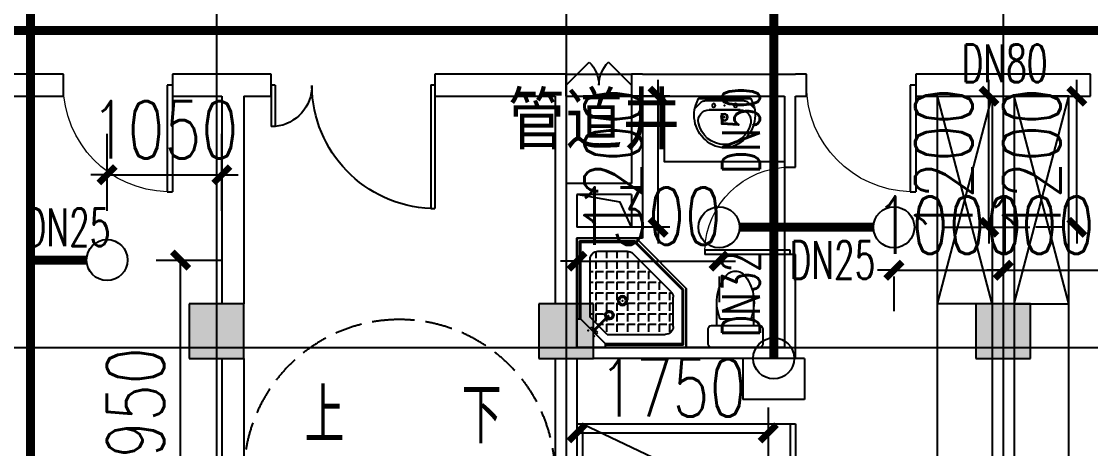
# Model space of a CAD drawing. Extents: x 0 to 2838408, y -923048 to 203859.
# Drawn here: x 2770978 to 2780763, y -682267 to -678357 of the extents above; entities that cross this region are included whole.
import ezdxf

# ---------------------------------------------------------------- set-up
doc = ezdxf.new("R2010")
doc.units = 0
doc.header["$LTSCALE"] = 1000
doc.linetypes.add('DASH', pattern=[0.35, 0.25, -0.1])
for name, color, linetype in [('A-Fixt', 81, 'Continuous'), ('CLAYER', 7, 'Continuous'), ('COLUMN', 9, 'Continuous'), ('DOOR_FIRE', 4, 'Continuous'), ('DOTE', 8, 'Continuous'), ('EQUIP_喷头', 7, 'Continuous'), ('PIPE-喷淋', 6, 'Continuous'), ('PUB_HATCH', 8, 'Continuous'), ('PUB_TEXT', 7, 'Continuous'), ('STAIR', 2, 'Continuous'), ('TEXT_喷淋', 7, 'Continuous'), ('TWT_DIM', 3, 'Continuous'), ('WALL', 9, 'Continuous'), ('WINDOW', 4, 'Continuous'), ('XREF', 8, 'Continuous'), ('洁具', 213, 'Continuous'), ('配景', 3, 'Continuous')]:
    doc.layers.add(name, color=color, linetype=linetype)
doc.styles.add('_TCH_DIM', font='SIMPLEX', dxfattribs={"bigfont": 'GBCBIG'})
doc.styles.add('_TCH_DIM_T3', font='SIMPLEX', dxfattribs={"width": 0.75, "bigfont": 'HZTXT'})
doc.styles.add('_TWT_PIPEDN', font='SIMPLEX', dxfattribs={"width": 0.8, "height": 2.3, "bigfont": 'HZTXT'})
doc.styles.get("Standard").update_dxf_attribs({"font": 'geniso.shx', "bigfont": 'hztxt.shx'})
doc.dimstyles.new('_TWT_ARCH&&150', dxfattribs={"dimtxt": 525, "dimasz": 150, "dimexe": 375, "dimexo": 450, "dimgap": 150, "dimtad": 1, "dimdec": 0, "dimzin": 0, "dimdsep": 46, "dimtxsty": '_TCH_DIM_T3', "dimblk": 'ARCHTICK', "dimcen": 0.09, "dimclrt": 7, "dimazin": 2, "dimtfac": 1, "dimtdec": 0, "dimtix": 1, "dimtmove": 2, "dimatfit": 3, "dimfxl": 1, "dimtolj": 1, "dimtzin": 0, "dimarcsym": 0})

# ---------------------------------------------------------------- blocks, each defined once
blk = doc.blocks.new('1F平面-CAD导入_dwg_Drawing4_t3_dwg_$plan$00001613-474159-1F-927810-1F')
at = {"layer": '洁具'}
for p, q in [((-30, 250), (-170, 250)), ((-200, 169.7), (-430.4, 169.7)), ((-260.4, -139.7), (-260.4, 139.7)), ((-200, -169.7), (-200, -220)), ((-170, -250), (-30, -250))]:
    blk.add_line(p, q, dxfattribs=at)
for points in [[(-200, 220), (-200, 169.7), (-200, -169.7), (-430.4, -169.7)], [(0, -220), (0, 220)]]:
    blk.add_lwpolyline(points, dxfattribs=at)
for centre, radius, start, end in [((-170, 220), 30, 90, 180), ((-30, 220), 30, 0, 90), ((-412.8, -227.4), 397.5, 67.45048, 126.63814), ((-589.6, 0), 109.8, 123.45086, 236.54914), ((-412.8, 227.4), 397.5, 233.36186, 292.54952), ((-170, -220), 30, 180, 270), ((-30, -220), 30, 270, 0)]:
    blk.add_arc(centre, radius, start, end, dxfattribs=at)
blk = doc.blocks.new('$lvtry$00000169')
at = {"color": 0}
for p, q in [((258.9, -36), (258.9, 0)), ((258.9, -36), (36, -258.9)), ((258.9, -24), (976, -24)), ((258.9, -36), (964, -36)), ((964, -36), (976, -24)), ((964, -36), (964, -525.1)), ((976, -24), (976, -530.1)), ((276.1, -120), (120, -276.1)), ((143.9, -151), (290.7, -298.1)), ((151, -143.9), (297.8, -291)), ((269.6, -212.7), (269.6, -142.7)), ((276.1, -120), (808, -120)), ((365.9, -212.7), (365.9, -142.7)), ((462.1, -212.7), (462.1, -142.7)), ((558.4, -212.7), (558.4, -142.7)), ((654.6, -212.7), (654.6, -142.7)), ((750.9, -212.7), (750.9, -142.7)), ((847.1, -212.7), (847.1, -142.7)), ((880, -192), (880, -460.5)), ((36, -258.9), (0, -258.9)), ((24, -258.9), (24, -976)), ((36, -258.9), (36, -964)), ((120, -276.1), (120, -808)), ((173.4, -308.9), (173.4, -238.9)), ((183.4, -212.7), (205.5, -212.7)), ((219.6, -212.7), (243.4, -212.7)), ((269.6, -212.7), (339.6, -212.7)), ((269.6, -262.8), (269.6, -238.9)), ((365.9, -212.7), (435.9, -212.7)), ((365.9, -308.9), (365.9, -238.9)), ((462.1, -212.7), (532.1, -212.7)), ((462.1, -308.9), (462.1, -238.9)), ((558.4, -212.7), (628.4, -212.7)), ((558.4, -308.9), (558.4, -238.9)), ((654.6, -212.7), (724.6, -212.7)), ((654.6, -308.9), (654.6, -238.9)), ((750.9, -212.7), (820.9, -212.7)), ((750.9, -308.9), (750.9, -238.9)), ((847.1, -212.7), (880, -212.7)), ((847.1, -308.9), (847.1, -238.9)), ((120, -308.9), (147.1, -308.9)), ((173.4, -308.9), (243.4, -308.9)), ((173.4, -405.2), (173.4, -335.2)), ((269.6, -405.2), (269.6, -335.2)), ((334.3, -308.9), (339.6, -308.9)), ((365.9, -308.9), (435.9, -308.9)), ((365.9, -405.2), (365.9, -335.2)), ((462.1, -308.9), (532.1, -308.9)), ((462.1, -405.2), (462.1, -335.2)), ((558.4, -308.9), (628.4, -308.9)), ((558.4, -405.2), (558.4, -335.2)), ((654.6, -308.9), (724.6, -308.9)), ((654.6, -405.2), (654.6, -335.2)), ((750.9, -308.9), (820.9, -308.9)), ((750.9, -405.2), (750.9, -335.2)), ((847.1, -308.9), (880, -308.9)), ((847.1, -405.2), (847.1, -335.2)), ((120, -405.2), (147.1, -405.2)), ((173.4, -405.2), (243.4, -405.2)), ((173.4, -501.4), (173.4, -431.4)), ((269.6, -405.2), (339.6, -405.2)), ((269.6, -501.4), (269.6, -431.4)), ((365.9, -405.2), (378.6, -405.2)), ((365.9, -501.4), (365.9, -431.4)), ((462.1, -405.2), (532.1, -405.2)), ((462.1, -501.4), (462.1, -431.4)), ((558.4, -405.2), (628.4, -405.2)), ((558.4, -501.4), (558.4, -431.4)), ((654.6, -405.2), (724.6, -405.2)), ((654.6, -501.4), (654.6, -431.4)), ((750.9, -405.2), (820.9, -405.2)), ((750.9, -501.4), (750.9, -431.4)), ((847.1, -405.2), (880, -405.2)), ((847.1, -501.4), (847.1, -431.4)), ((120, -501.4), (147.1, -501.4)), ((173.4, -501.4), (243.4, -501.4)), ((173.4, -597.7), (173.4, -527.7)), ((269.6, -501.4), (339.6, -501.4)), ((269.6, -597.7), (269.6, -527.7)), ((365.9, -501.4), (435.9, -501.4)), ((365.9, -597.7), (365.9, -527.7)), ((462.1, -501.4), (532.1, -501.4)), ((462.1, -597.7), (462.1, -527.7)), ((858.9, -511.4), (511.4, -858.9)), ((964, -525.1), (525.1, -964)), ((976, -530.1), (530.1, -976)), ((558.4, -501.4), (628.4, -501.4)), ((558.4, -597.7), (558.4, -527.7)), ((654.6, -501.4), (724.6, -501.4)), ((654.6, -597.7), (654.6, -527.7)), ((750.9, -501.4), (820.9, -501.4)), ((750.9, -597.7), (750.9, -527.7)), ((847.1, -501.4), (867.2, -501.4)), ((964, -525.1), (976, -530.1)), ((120, -597.7), (147.1, -597.7)), ((173.4, -597.7), (243.4, -597.7)), ((173.4, -693.9), (173.4, -623.9)), ((269.6, -597.7), (339.6, -597.7)), ((269.6, -693.9), (269.6, -623.9)), ((365.9, -597.7), (435.9, -597.7)), ((365.9, -693.9), (365.9, -623.9)), ((462.1, -597.7), (532.1, -597.7)), ((462.1, -693.9), (462.1, -623.9)), ((558.4, -597.7), (628.4, -597.7)), ((558.4, -693.9), (558.4, -623.9)), ((654.6, -597.7), (724.6, -597.7)), ((654.6, -693.9), (654.6, -623.9)), ((750.9, -597.7), (772.6, -597.7)), ((120, -693.9), (147.1, -693.9)), ((173.4, -693.9), (243.4, -693.9)), ((173.4, -790.2), (173.4, -720.2)), ((269.6, -693.9), (339.6, -693.9)), ((269.6, -790.2), (269.6, -720.2)), ((365.9, -693.9), (435.9, -693.9)), ((365.9, -790.2), (365.9, -720.2)), ((462.1, -693.9), (532.1, -693.9)), ((462.1, -790.2), (462.1, -720.2)), ((558.4, -693.9), (628.4, -693.9)), ((558.4, -790.2), (558.4, -720.2)), ((654.6, -693.9), (676.4, -693.9)), ((120, -790.2), (147.1, -790.2)), ((173.4, -790.2), (243.4, -790.2)), ((173.4, -877.5), (173.4, -816.4)), ((192, -880), (460.5, -880)), ((269.6, -790.2), (339.6, -790.2)), ((269.6, -880), (269.6, -816.4)), ((365.9, -790.2), (435.9, -790.2)), ((365.9, -880), (365.9, -816.4)), ((462.1, -790.2), (532.1, -790.2)), ((462.1, -880), (462.1, -816.4)), ((558.4, -790.2), (580.1, -790.2)), ((36, -964), (24, -976)), ((24, -976), (530.1, -976)), ((36, -964), (525.1, -964)), ((525.1, -964), (530.1, -976))]:
    blk.add_line(p, q, dxfattribs=at)
blk.add_lwpolyline([(0, 0), (0, -1000), (540, -1000), (1000, -540), (1000, 0)], close=True)
for points in [[(0, 0), (0, -1000)], [(0, 0), (1000, 0)], [(1000, 0), (1000, -540)], [(136.1, -189.7), (147.9, -177.9), (132.5, -162.5), (120.7, -174.3)], [(189.7, -136.1), (177.9, -147.9), (162.5, -132.5), (174.3, -120.7)], [(1000, -540), (540, -1000)], [(0, -1000), (540, -1000)]]:
    blk.add_lwpolyline(points, close=True, dxfattribs=at)
for radius in [43.8, 31.1]:
    blk.add_circle((416.2, -427.6), radius, dxfattribs=at)
for centre, radius, start, end in [((808, -192), 72, 0, 90), ((296, -295.7), 40.6, 142.58296, 128.41974), ((296, -295.7), 28.6, 145.82801, 125.65986), ((808, -460.5), 72, 315, 0), ((192, -808), 72, 180, 270), ((460.5, -808), 72, 270, 315)]:
    blk.add_arc(centre, radius, start, end, dxfattribs=at)
for p in [(103.2, -155.8, 0), (156.1, -102.2, 0), (415.8, -428.1, 0)]:
    blk.add_point(p, dxfattribs=at)
blk = doc.blocks.new('$lvtry$00000178')
at = {"color": 0}
for p, q in [((-238.4, 0), (238.4, 0)), ((-214.1, -36.1), (-272.1, -90.6)), ((-179.8, -22.5), (180.1, -22.5)), ((215.7, -37.5), (268.3, -90.8)), ((-141.7, -105.2), (140.2, -105.2)), ((140.2, -105.2), (-141.7, -105.2))]:
    blk.add_line(p, q, dxfattribs=at)
blk.add_lwpolyline([(-103.6, -429.7, 0.224698), (110.4, -425.4, 0.348046), (268.9, -78.5), (239.5, 0), (-241.3, 0), (-270.7, -78.5, 0.356844)], format="xyb", close=True, dxfattribs=at)
for centre, radius in [((-100, -65), 16.3), ((100, -65), 16.3), ((1.4, -172.5), 31.6)]:
    blk.add_circle(centre, radius, dxfattribs=at)
at = {"color": 0, "lineweight": 13}
blk.add_circle((1.4, -172.5), 23, dxfattribs=at)
at = {"color": 0}
for centre, radius, start, end in [((-179.8, -72.5), 50, 90, 133.18096), ((180.1, -72.5), 50, 44.56072, 90), ((-141.7, -205.2), 100, 90, 190.56023), ((140.2, -205.2), 100, 349.43977, 90), ((-0.7, -179), 243.4, 190.56023, 349.43977)]:
    blk.add_arc(centre, radius, start, end, dxfattribs=at)
for p in [(0, -65), (1.4, -172.5)]:
    blk.add_point(p, dxfattribs=at)
blk = doc.blocks.new('A$C70365C93')
at = {"layer": '洁具'}
blk.add_lwpolyline([(-1900, 2300), (-1900, 1700), (-800, 1700), (-800, 2300)], close=True, dxfattribs=at)
blk.add_blockref('$lvtry$00000178', (-1350, 2280), dxfattribs=at)
at = {"layer": '洁具', "rotation": 180}
blk.add_blockref('$lvtry$00000169', (0, 0), dxfattribs=at)
at = {"layer": '洁具', "extrusion": (0, 0, -1), "xscale": -1, "zscale": -1, "rotation": 90}
blk.add_blockref('1F平面-CAD导入_dwg_Drawing4_t3_dwg_$plan$00001613-474159-1F-927810-1F', (1450, 0), dxfattribs=at)
blk = doc.blocks.new('单人床')
at = {"layer": 'A-Fixt'}
for p, q in [((47773.8, 13973.4), (48673.8, 13973.4)), ((47773.8, 12073.4), (48673.8, 13973.4)), ((47773.8, 12073.4), (48673.8, 12073.4))]:
    blk.add_line(p, q, dxfattribs=at)
blk.add_lwpolyline([(47773.8, 14023.4), (48673.8, 14023.4), (48673.8, 12023.4), (47773.8, 12023.4), (47773.8, 14023.4)], dxfattribs=at)
blk = doc.blocks.new('CH_AP01')
for p, q in [((-311.4, 16.6), (-275, 0)), ((-275, 0), (275, 0)), ((275, 0), (311.4, 16.6))]:
    blk.add_line(p, q)
for centre, radius, start, end in [((-306.8, 555.3), 37.8, 100.18588, 202.83587), ((0, -578.9), 1212.6, 74.71041, 105.28959), ((0, -578.9), 1172.6, 75.02868, 104.97132), ((306.8, 555.3), 37.8, 337.16413, 79.81412), ((-1658.4, 201.9), 1359.7, 352.16586, 14.42826), ((-823.7, 250), 562.9, 335.50378, 31.09034), ((0, -1278.1), 1856.9, 80.61099, 99.38901), ((-823.7, 250), 602.9, 335.50378, 30.26909), ((0, -578.9), 1092.6, 75.87672, 104.12328), ((823.7, 250), 602.9, 149.73091, 204.49622), ((823.7, 250), 562.9, 148.90966, 204.49622), ((1658.4, 201.9), 1359.7, 165.57174, 187.83414)]:
    blk.add_arc(centre, radius, start, end)
blk = doc.blocks.new('A$C61295E98')
at = {"color": 3}
for p, q in [((544, 597.9), (0, 597.9)), ((0, 597.9), (0, 0)), ((161.4, 597.9), (161.4, 0)), ((170.4, 0.2), (170.4, 597.6)), ((602.7, 572.2), (602.7, 25.6)), ((624, 517.9), (624, 80)), ((544, 0), (0, 0))]:
    blk.add_line(p, q, dxfattribs=at)
for points in [[(81.8, 540.3), (75.3, 540.3), (75.3, 576.8), (81.8, 576.8)], [(81.8, 453.1), (75.3, 453.1), (75.3, 489.6), (81.8, 489.6)], [(81.8, 352.9), (75.3, 352.9), (75.3, 389.4), (81.8, 389.4)]]:
    blk.add_lwpolyline(points, close=True, dxfattribs=at)
for centre in [(74, 250.1), (74, 164.2), (74, 70.5)]:
    blk.add_circle(centre, 15.7, dxfattribs=at)
for centre, start, end in [((544, 517.9), 360, 90), ((544, 80), 270, 0)]:
    blk.add_arc(centre, 80, start, end, dxfattribs=at)
blk = doc.blocks.new('宿舍')
at = {"layer": 'A-Fixt'}
for p, q in [((47853.8, 13801.7), (48353.8, 15701.7)), ((48353.8, 13801.7), (47853.8, 15701.7)), ((47853.8, 13801.7), (48353.8, 13801.7))]:
    blk.add_line(p, q, dxfattribs=at)
for points in [[(47853.8, 8601.7), (48353.8, 8601.7), (48353.8, 15701.7), (47853.8, 15701.7)], [(47853.8, 10676.1), (47970.5, 10676.1), (47970.5, 11742.6), (47853.8, 11742.6)]]:
    blk.add_lwpolyline(points, close=True, dxfattribs=at)
at = {"xscale": -1, "rotation": 90}
for p in [(63677.2, 60475.5), (63677.2, 58775.5)]:
    blk.add_blockref('单人床', p, dxfattribs=at)
at = {"layer": 'A-Fixt', "xscale": -1, "rotation": 180}
for p in [(50002, 9140.5), (51117.2, 9140.5)]:
    blk.add_blockref('CH_AP01', p, dxfattribs=at)
at = {"layer": '配景', "color": 252}
blk.add_blockref('A$C61295E98', (47853.8, 7096.6), dxfattribs=at)
blk = doc.blocks.new('$DorLib2D$00000001')
for p, q in [((0.45, 0.975), (0.5, 0.975)), ((0.45, 0), (0.45, 0.975)), ((0.5, 0), (0.5, 0.975)), ((0.5, 0), (0.45, 0))]:
    blk.add_line(p, q)
at = {"lineweight": 13}
blk.add_arc((0.475, 0), 0.975, 91.46928, 180, dxfattribs=at)
blk = doc.blocks.new('$DorLib2D$00000116')
at = {"color": 0}
for p, q in [((-0.5, 0), (-0.146, 0.354)), ((0.5, 0), (0.146, 0.354))]:
    blk.add_line(p, q, dxfattribs=at)
for centre, start, end in [((-0.5, 0), 0, 45), ((0.5, 0), 135, 180)]:
    blk.add_arc(centre, 0.5, start, end, dxfattribs=at)
blk = doc.blocks.new('$DorLib2D$00000225')
at = {"color": 0}
for p, q in [((0.475, -0.0014), (0.475, 0.7521)), ((0.475, 0.7521), (0.5, 0.7521)), ((0.5, -0.0014), (0.5, 0.7521)), ((-0.5, 0), (-0.5, 0.252)), ((-0.475, 0.252), (-0.5, 0.252)), ((-0.475, 0), (-0.475, 0.252)), ((-0.475, 0), (-0.5, 0)), ((0.475, -0.0014), (0.5, -0.0014))]:
    blk.add_line(p, q, dxfattribs=at)
for centre, radius, start, end in [((0.5046, -0.0019), 0.7546, 92.24927, 179.72377), ((-0.5008, 0.0026), 0.2508, 359.78987, 84.09744)]:
    blk.add_arc(centre, radius, start, end, dxfattribs=at)
blk = doc.blocks.new('4F1')
at = {"layer": 'PUB_HATCH'}
for points in [[(2436966.7, -680941.3), (2436466.7, -680941.3), (2436466.7, -681441.3), (2436966.7, -681441.3)], [(2440166.7, -680941.3), (2439666.7, -680941.3), (2439666.7, -681441.3), (2440166.7, -681441.3)], [(2444166.7, -680941.3), (2443666.7, -680941.3), (2443666.7, -681441.3), (2444166.7, -681441.3)]]:
    blk.add_hatch(color=256, dxfattribs=at).paths.add_polyline_path(points)
blk.add_lwpolyline([(2440516.7, -680241.3), (2440413.2, -680011), (2440016.7, -679941.3)])
at = {"layer": 'COLUMN'}
for p, q in [((2436966.7, -680941.3), (2436466.7, -680941.3)), ((2436466.7, -680941.3), (2436466.7, -681441.3)), ((2436966.7, -681441.3), (2436966.7, -680941.3)), ((2440166.7, -680941.3), (2439666.7, -680941.3)), ((2439666.7, -680941.3), (2439666.7, -681441.3)), ((2440166.7, -681441.3), (2440166.7, -680941.3)), ((2444166.7, -680941.3), (2443666.7, -680941.3)), ((2443666.7, -680941.3), (2443666.7, -681441.3)), ((2444166.7, -681441.3), (2444166.7, -680941.3)), ((2436466.7, -681441.3), (2436966.7, -681441.3)), ((2439666.7, -681441.3), (2440166.7, -681441.3)), ((2443666.7, -681441.3), (2444166.7, -681441.3))]:
    blk.add_line(p, q, dxfattribs=at)
at = {"layer": 'DOOR_FIRE'}
for p, q in [((2439916.7, -678841.3), (2440516.7, -678841.3)), ((2439916.7, -679041.3), (2440516.7, -679041.3))]:
    blk.add_line(p, q, dxfattribs=at)
at = {"layer": 'DOTE'}
for p, q in [((2436716.7, -606941.3), (2436716.7, -690141.3)), ((2439916.7, -606941.3), (2439916.7, -690141.3)), ((2443916.7, -606941.3), (2443916.7, -690141.3)), ((2343216.7, -681341.3), (2453916.7, -681341.3))]:
    blk.add_line(p, q, dxfattribs=at)
at = {"layer": 'STAIR', "color": 9, "linetype": 'DASH'}
blk.add_line((2438391.7, -681086.3), (2438391.7, -681086.3), dxfattribs=at)
for points in [[(2436966.7, -682511.3, -0.414214), (2438391.7, -681086.3)], [(2439816.7, -682511.3, 0.414214), (2438391.7, -681086.3)]]:
    blk.add_lwpolyline(points, format="xyb", dxfattribs=at)
at = {"layer": 'WALL'}
for p, q in [((2435316.7, -678841.3), (2434716.7, -678841.3)), ((2435316.7, -679041.3), (2435316.7, -678841.3)), ((2436866.7, -678841.3), (2436316.7, -678841.3)), ((2436316.7, -678841.3), (2436316.7, -679041.3)), ((2437216.7, -678841.3), (2436866.7, -678841.3)), ((2437216.7, -679041.3), (2437216.7, -678841.3)), ((2439916.7, -678841.3), (2438716.7, -678841.3)), ((2438716.7, -678841.3), (2438716.7, -679041.3)), ((2439916.7, -679041.3), (2439916.7, -678841.3)), ((2440616.7, -678841.3), (2440516.7, -678841.3)), ((2440516.7, -678841.3), (2440516.7, -679041.3)), ((2440616.7, -678841.3), (2442016.7, -678841.3)), ((2442116.7, -678841.3), (2442016.7, -678841.3)), ((2442116.7, -679041.3), (2442116.7, -678841.3)), ((2443916.7, -678841.3), (2443116.7, -678841.3)), ((2443116.7, -678841.3), (2443116.7, -679041.3)), ((2444716.7, -678841.3), (2443916.7, -678841.3)), ((2444716.7, -679041.3), (2444716.7, -678841.3)), ((2434816.7, -679041.3), (2435316.7, -679041.3)), ((2436316.7, -679041.3), (2436766.7, -679041.3)), ((2436766.7, -679041.3), (2436766.7, -680941.3)), ((2436966.7, -679041.3), (2437216.7, -679041.3)), ((2436966.7, -679041.3), (2436966.7, -680941.3)), ((2438716.7, -679041.3), (2439816.7, -679041.3)), ((2439816.7, -679041.3), (2439816.7, -679841.3)), ((2439916.7, -679041.3), (2439916.7, -679841.3)), ((2440516.7, -679041.3), (2440516.7, -679841.3)), ((2440616.7, -679041.3), (2441916.7, -679041.3)), ((2440616.7, -679041.3), (2440616.7, -679841.3)), ((2441916.7, -679041.3), (2441916.7, -679691.3)), ((2442016.7, -679041.3), (2442116.7, -679041.3)), ((2442016.7, -679691.3), (2442016.7, -679041.3)), ((2443116.7, -679041.3), (2443816.7, -679041.3)), ((2443816.7, -679041.3), (2443816.7, -680941.3)), ((2444016.7, -679041.3), (2444716.7, -679041.3)), ((2444016.7, -679041.3), (2444016.7, -680941.3)), ((2441916.7, -679691.3), (2442016.7, -679691.3)), ((2439816.7, -679841.3), (2439816.7, -680241.3)), ((2440516.7, -679841.3), (2439916.7, -679841.3)), ((2440616.7, -679841.3), (2440616.7, -680341.3)), ((2440016.7, -679941.3), (2440016.7, -680241.3)), ((2440516.7, -679941.3), (2440016.7, -679941.3)), ((2440516.7, -679941.3), (2440516.7, -680241.3)), ((2439816.7, -680241.3), (2439816.7, -680941.3)), ((2440516.7, -680241.3), (2440016.7, -680241.3)), ((2440016.7, -680341.3), (2440016.7, -680941.3)), ((2440616.7, -680341.3), (2440016.7, -680341.3)), ((2442016.7, -680491.3), (2441916.7, -680491.3)), ((2441916.7, -680491.3), (2441916.7, -681341.3)), ((2442016.7, -681441.3), (2442016.7, -680491.3)), ((2441916.7, -681341.3), (2440166.7, -681341.3)), ((2436766.7, -681441.3), (2436766.7, -686141.3)), ((2436966.7, -681441.3), (2436966.7, -686141.3)), ((2439816.7, -681441.3), (2439816.7, -686141.3)), ((2440016.7, -681441.3), (2440016.7, -686141.3)), ((2442016.7, -681441.3), (2440166.7, -681441.3)), ((2443816.7, -681441.3), (2443816.7, -686141.3)), ((2444016.7, -681441.3), (2444016.7, -686141.3))]:
    blk.add_line(p, q, dxfattribs=at)
at = {"layer": 'WINDOW'}
blk.add_line((2441916.7, -679691.3), (2441916.7, -680491.3), dxfattribs=at)
at = {"xscale": -1, "rotation": 359.9999999999999}
for name, p in [('A$C70365C93', (2440016.7, -681341.3)), ('宿舍', (2491670.6, -694743))]:
    blk.add_blockref(name, p, dxfattribs=at)
blk.add_blockref('宿舍', (2396162.9, -694743))
at = {"layer": 'DOOR_FIRE', "xscale": -600, "yscale": 600, "zscale": 200}
blk.add_blockref('$DorLib2D$00000116', (2440216.7, -678941.3), dxfattribs=at)
at = {"layer": 'DOOR_FIRE', "xscale": -1500, "yscale": 1500, "zscale": 200, "rotation": 180}
blk.add_blockref('$DorLib2D$00000225', (2437966.7, -678941.3), dxfattribs=at)
at = {"layer": 'WINDOW'}
for p, xscale, yscale, zscale, rotation in [((2435816.7, -678941.3), -1000, 1000, -1000, 180), ((2441966.7, -680091.3), 800, -800, 800, 270)]:
    blk.add_blockref('$DorLib2D$00000001', p, dxfattribs=dict(at, xscale=xscale, yscale=yscale, zscale=zscale, rotation=rotation))
at = {"layer": 'WINDOW', "xscale": 1000, "yscale": -1000, "zscale": 1000}
blk.add_blockref('$DorLib2D$00000001', (2442616.7, -678941.3), dxfattribs=at)
at = {"layer": 'CLAYER'}
blk.add_text('管道井', height=525, dxfattribs=at).set_placement((2439384.2, -679528.3))
at = {"layer": 'PUB_TEXT', "color": 7, "style": '_TCH_DIM'}
for s, p in [('上', (2437522.9, -682218.8)), ('下', (2438961.8, -682218.8))]:
    blk.add_text(s, height=506.4, dxfattribs=at).set_placement(p)
blk = doc.blocks.new('_ArchTick')
at = {"color": 0, "linetype": 'ByBlock', "const_width": 0.4}
blk.add_lwpolyline([(-0.5, -0.5), (0.5, 0.5)], dxfattribs=at)
blk = doc.blocks.new('*D2614')
at = {"layer": 'Defpoints', "color": 0, "linetype": 'ByBlock', "transparency": 16777216}
for p in [(2776062.5, -680241.3), (2777362.5, -680241.3), (2777362.5, -680551.1)]:
    blk.add_point(p, dxfattribs=at)
at = {"layer": 'TWT_DIM', "color": 0, "linetype": 'ByBlock', "lineweight": -2, "transparency": 16777216}
for p, q in [((2776062.5, -680551.1), (2775912.5, -680551.1)), ((2776062.5, -680551.1), (2777362.5, -680551.1)), ((2777362.5, -680551.1), (2777512.5, -680551.1)), ((2776062.5, -680691.3), (2776062.5, -680926.1)), ((2777362.5, -680691.3), (2777362.5, -680926.1))]:
    blk.add_line(p, q, dxfattribs=at)
at = {"layer": 'TWT_DIM', "color": 0, "linetype": 'ByBlock', "lineweight": -2, "transparency": 16777216, "xscale": 150, "yscale": 150, "zscale": 150}
blk.add_blockref('_ArchTick', (2776062.5, -680551.1), dxfattribs=at)
at = {"layer": 'TWT_DIM', "color": 0, "linetype": 'ByBlock', "lineweight": -2, "transparency": 16777216, "xscale": 150, "yscale": 150, "zscale": 150, "rotation": 180}
blk.add_blockref('_ArchTick', (2777362.5, -680551.1), dxfattribs=at)
at = {"layer": 'TWT_DIM', "color": 7, "linetype": 'ByBlock', "transparency": 16777216, "insert": (2776712.5, -680138.6), "char_height": 525, "attachment_point": 5, "style": '_TCH_DIM_T3'}
blk.add_mtext('\\A1;1300', dxfattribs=at)
blk = doc.blocks.new('*D2615')
at = {"layer": 'Defpoints', "color": 0, "linetype": 'ByBlock', "transparency": 16777216}
for p in [(2776062.5, -681441.3), (2777812.5, -681441.3), (2777812.5, -682123.7)]:
    blk.add_point(p, dxfattribs=at)
at = {"layer": 'TWT_DIM', "color": 0, "linetype": 'ByBlock', "lineweight": -2, "transparency": 16777216}
for p, q in [((2776062.5, -681891.3), (2776062.5, -682498.7)), ((2777812.5, -681891.3), (2777812.5, -682498.7)), ((2776062.5, -682123.7), (2777812.5, -682123.7))]:
    blk.add_line(p, q, dxfattribs=at)
at = {"layer": 'TWT_DIM', "color": 0, "linetype": 'ByBlock', "lineweight": -2, "transparency": 16777216, "xscale": 150, "yscale": 150, "zscale": 150, "rotation": 180}
blk.add_blockref('_ArchTick', (2776062.5, -682123.7), dxfattribs=at)
at = {"layer": 'TWT_DIM', "color": 0, "linetype": 'ByBlock', "lineweight": -2, "transparency": 16777216, "xscale": 150, "yscale": 150, "zscale": 150}
blk.add_blockref('_ArchTick', (2777812.5, -682123.7), dxfattribs=at)
at = {"layer": 'TWT_DIM', "color": 7, "linetype": 'ByBlock', "transparency": 16777216, "insert": (2776937.5, -681711.2), "char_height": 525, "attachment_point": 5, "style": '_TCH_DIM_T3'}
blk.add_mtext('\\A1;1750', dxfattribs=at)
blk = doc.blocks.new('*D2616')
at = {"layer": 'Defpoints', "color": 0, "linetype": 'ByBlock', "transparency": 16777216}
for p in [(2778962.5, -680241.3), (2779962.5, -680241.3), (2779962.5, -680634.6)]:
    blk.add_point(p, dxfattribs=at)
at = {"layer": 'TWT_DIM', "color": 0, "linetype": 'ByBlock', "lineweight": -2, "transparency": 16777216}
for p, q in [((2778962.5, -680634.6), (2778812.5, -680634.6)), ((2778962.5, -680634.6), (2779962.5, -680634.6)), ((2778962.5, -680691.3), (2778962.5, -681009.6)), ((2779962.5, -680634.6), (2780112.5, -680634.6)), ((2779962.5, -680691.3), (2779962.5, -681009.6))]:
    blk.add_line(p, q, dxfattribs=at)
at = {"layer": 'TWT_DIM', "color": 0, "linetype": 'ByBlock', "lineweight": -2, "transparency": 16777216, "xscale": 150, "yscale": 150, "zscale": 150}
blk.add_blockref('_ArchTick', (2778962.5, -680634.6), dxfattribs=at)
at = {"layer": 'TWT_DIM', "color": 0, "linetype": 'ByBlock', "lineweight": -2, "transparency": 16777216, "xscale": 150, "yscale": 150, "zscale": 150, "rotation": 180}
blk.add_blockref('_ArchTick', (2779962.5, -680634.6), dxfattribs=at)
at = {"layer": 'TWT_DIM', "color": 7, "linetype": 'ByBlock', "transparency": 16777216, "insert": (2779462.5, -680222.1), "char_height": 525, "attachment_point": 5, "style": '_TCH_DIM_T3'}
blk.add_mtext('\\A1;1000', dxfattribs=at)
blk = doc.blocks.new('*D2617')
at = {"layer": 'Defpoints', "color": 0, "linetype": 'ByBlock', "transparency": 16777216}
for p in [(2776804.8, -679041.3), (2777362.5, -679041.3), (2777362.5, -680241.3)]:
    blk.add_point(p, dxfattribs=at)
at = {"layer": 'TWT_DIM', "color": 0, "linetype": 'ByBlock', "lineweight": -2, "transparency": 16777216}
for p, q in [((2776804.8, -679041.3), (2776804.8, -678891.3)), ((2776912.5, -679041.3), (2776429.8, -679041.3)), ((2776804.8, -680241.3), (2776804.8, -679041.3)), ((2776912.5, -680241.3), (2776429.8, -680241.3)), ((2776804.8, -680241.3), (2776804.8, -680391.3))]:
    blk.add_line(p, q, dxfattribs=at)
at = {"layer": 'TWT_DIM', "color": 0, "linetype": 'ByBlock', "lineweight": -2, "transparency": 16777216, "xscale": 150, "yscale": 150, "zscale": 150}
for p, rotation in [((2776804.8, -679041.3), 270), ((2776804.8, -680241.3), 90)]:
    blk.add_blockref('_ArchTick', p, dxfattribs=dict(at, rotation=rotation))
at = {"layer": 'TWT_DIM', "color": 7, "linetype": 'ByBlock', "transparency": 16777216, "insert": (2776392.3, -679641.3), "char_height": 525, "attachment_point": 5, "rotation": 90, "style": '_TCH_DIM_T3'}
blk.add_mtext('\\A1;1200', dxfattribs=at)
blk = doc.blocks.new('*D2618')
at = {"layer": 'Defpoints', "color": 0, "linetype": 'ByBlock', "transparency": 16777216}
for p in [(2778962.5, -679041.3), (2779831.8, -679041.3), (2778962.5, -680241.3)]:
    blk.add_point(p, dxfattribs=at)
at = {"layer": 'TWT_DIM', "color": 0, "linetype": 'ByBlock', "lineweight": -2, "transparency": 16777216}
for p, q in [((2779831.8, -679041.3), (2779831.8, -678891.3)), ((2779412.5, -679041.3), (2780206.8, -679041.3)), ((2779831.8, -680241.3), (2779831.8, -679041.3)), ((2779412.5, -680241.3), (2780206.8, -680241.3)), ((2779831.8, -680241.3), (2779831.8, -680391.3))]:
    blk.add_line(p, q, dxfattribs=at)
at = {"layer": 'TWT_DIM', "color": 0, "linetype": 'ByBlock', "lineweight": -2, "transparency": 16777216, "xscale": 150, "yscale": 150, "zscale": 150}
for p, rotation in [((2779831.8, -679041.3), 270), ((2779831.8, -680241.3), 90)]:
    blk.add_blockref('_ArchTick', p, dxfattribs=dict(at, rotation=rotation))
at = {"layer": 'TWT_DIM', "color": 7, "linetype": 'ByBlock', "transparency": 16777216, "insert": (2779419.3, -679641.3), "char_height": 525, "attachment_point": 5, "rotation": 90, "style": '_TCH_DIM_T3'}
blk.add_mtext('\\A1;1200', dxfattribs=at)
blk = doc.blocks.new('*D2632')
at = {"layer": 'Defpoints', "color": 0, "linetype": 'ByBlock', "transparency": 16777216}
for p in [(2779962.5, -680241.3), (2780962.5, -680241.3), (2780962.5, -680634.6)]:
    blk.add_point(p, dxfattribs=at)
at = {"layer": 'TWT_DIM', "color": 0, "linetype": 'ByBlock', "lineweight": -2, "transparency": 16777216}
for p, q in [((2779962.5, -680634.6), (2779812.5, -680634.6)), ((2779962.5, -680634.6), (2780962.5, -680634.6)), ((2779962.5, -680691.3), (2779962.5, -681009.6)), ((2780962.5, -680634.6), (2781112.5, -680634.6)), ((2780962.5, -680691.3), (2780962.5, -681009.6))]:
    blk.add_line(p, q, dxfattribs=at)
at = {"layer": 'TWT_DIM', "color": 0, "linetype": 'ByBlock', "lineweight": -2, "transparency": 16777216, "xscale": 150, "yscale": 150, "zscale": 150}
blk.add_blockref('_ArchTick', (2779962.5, -680634.6), dxfattribs=at)
at = {"layer": 'TWT_DIM', "color": 0, "linetype": 'ByBlock', "lineweight": -2, "transparency": 16777216, "xscale": 150, "yscale": 150, "zscale": 150, "rotation": 180}
blk.add_blockref('_ArchTick', (2780962.5, -680634.6), dxfattribs=at)
at = {"layer": 'TWT_DIM', "color": 7, "linetype": 'ByBlock', "transparency": 16777216, "insert": (2780462.5, -680222.1), "char_height": 525, "attachment_point": 5, "style": '_TCH_DIM_T3'}
blk.add_mtext('\\A1;1000', dxfattribs=at)
blk = doc.blocks.new('*D2634')
at = {"layer": 'Defpoints', "color": 0, "linetype": 'ByBlock', "transparency": 16777216}
for p in [(2780636.2, -679041.3), (2780962.5, -679041.3), (2780962.5, -680241.3)]:
    blk.add_point(p, dxfattribs=at)
at = {"layer": 'TWT_DIM', "color": 0, "linetype": 'ByBlock', "lineweight": -2, "transparency": 16777216}
for p, q in [((2780636.2, -679041.3), (2780636.2, -678891.3)), ((2780512.5, -679041.3), (2780261.2, -679041.3)), ((2780636.2, -680241.3), (2780636.2, -679041.3)), ((2780512.5, -680241.3), (2780261.2, -680241.3)), ((2780636.2, -680241.3), (2780636.2, -680391.3))]:
    blk.add_line(p, q, dxfattribs=at)
at = {"layer": 'TWT_DIM', "color": 0, "linetype": 'ByBlock', "lineweight": -2, "transparency": 16777216, "xscale": 150, "yscale": 150, "zscale": 150}
for p, rotation in [((2780636.2, -679041.3), 270), ((2780636.2, -680241.3), 90)]:
    blk.add_blockref('_ArchTick', p, dxfattribs=dict(at, rotation=rotation))
at = {"layer": 'TWT_DIM', "color": 7, "linetype": 'ByBlock', "transparency": 16777216, "insert": (2780223.7, -679641.3), "char_height": 525, "attachment_point": 5, "rotation": 90, "style": '_TCH_DIM_T3'}
blk.add_mtext('\\A1;1200', dxfattribs=at)
blk = doc.blocks.new('*D2636')
at = {"layer": 'Defpoints', "color": 0, "linetype": 'ByBlock', "transparency": 16777216}
for p in [(2772812.5, -679761.1), (2771762.5, -680541.3), (2772812.5, -680541.3)]:
    blk.add_point(p, dxfattribs=at)
at = {"layer": 'TWT_DIM', "color": 0, "linetype": 'ByBlock', "lineweight": -2, "transparency": 16777216}
for p, q in [((2771762.5, -680091.3), (2771762.5, -679386.1)), ((2772812.5, -680091.3), (2772812.5, -679386.1)), ((2771762.5, -679761.1), (2771612.5, -679761.1)), ((2771762.5, -679761.1), (2772812.5, -679761.1)), ((2772812.5, -679761.1), (2772962.5, -679761.1))]:
    blk.add_line(p, q, dxfattribs=at)
at = {"layer": 'TWT_DIM', "color": 0, "linetype": 'ByBlock', "lineweight": -2, "transparency": 16777216, "xscale": 150, "yscale": 150, "zscale": 150}
blk.add_blockref('_ArchTick', (2771762.5, -679761.1), dxfattribs=at)
at = {"layer": 'TWT_DIM', "color": 0, "linetype": 'ByBlock', "lineweight": -2, "transparency": 16777216, "xscale": 150, "yscale": 150, "zscale": 150, "rotation": 180}
blk.add_blockref('_ArchTick', (2772812.5, -679761.1), dxfattribs=at)
at = {"layer": 'TWT_DIM', "color": 7, "linetype": 'ByBlock', "transparency": 16777216, "insert": (2772287.5, -679348.6), "char_height": 525, "attachment_point": 5, "style": '_TCH_DIM_T3'}
blk.add_mtext('\\A1;1050', dxfattribs=at)
blk = doc.blocks.new('*D3194')
at = {"layer": 'Defpoints', "color": 0, "linetype": 'ByBlock', "transparency": 16777216}
for p in [(2771762.5, -680541.3), (2772435.5, -680541.3), (2771762.5, -683491.3)]:
    blk.add_point(p, dxfattribs=at)
at = {"layer": 'TWT_DIM', "color": 0, "linetype": 'ByBlock', "lineweight": -2, "transparency": 16777216}
for p, q in [((2772212.5, -680541.3), (2772810.5, -680541.3)), ((2772435.5, -683491.3), (2772435.5, -680541.3)), ((2772212.5, -683491.3), (2772810.5, -683491.3))]:
    blk.add_line(p, q, dxfattribs=at)
at = {"layer": 'TWT_DIM', "color": 0, "linetype": 'ByBlock', "lineweight": -2, "transparency": 16777216, "xscale": 150, "yscale": 150, "zscale": 150}
for p, rotation in [((2772435.5, -680541.3), 90), ((2772435.5, -683491.3), 270)]:
    blk.add_blockref('_ArchTick', p, dxfattribs=dict(at, rotation=rotation))
at = {"layer": 'TWT_DIM', "color": 7, "linetype": 'ByBlock', "transparency": 16777216, "insert": (2772023, -682016.3), "char_height": 525, "attachment_point": 5, "rotation": 90, "style": '_TCH_DIM_T3'}
blk.add_mtext('\\A1;2950', dxfattribs=at)
blk = doc.blocks.new('$TwtSys$00000125')
blk.add_circle((0, 0, 0), 1)
blk = doc.blocks.new('$TwtSys$00000131')
for p, q in [((-1.5, 0), (-1.5, 2)), ((-1.5, 2), (1.5, 2)), ((1.5, 0, 0), (1.5, 2, 0)), ((-1.5, 0), (-1, 0)), ((1, 0, 0), (1.5, 0, 0))]:
    blk.add_line(p, q)
blk.add_circle((0, 0), 1)

msp = doc.modelspace()

# ---------------------------------------------------------------- linework, layer by layer
at = {"layer": 'PIPE-喷淋', "linetype": 'ByBlock', "ltscale": 1.5, "const_width": 82.5}
for points in [[(2777862.5, -676842.1), (2777862.5, -678441.3)], [(2771062.5, -678441.3), (2771062.5, -677741.3)], [(2766912.5, -678441.3), (2771062.5, -678441.3)], [(2771062.5, -678441.3), (2777862.5, -678441.3)], [(2771062.5, -680541.3), (2771062.5, -678441.3)], [(2777862.5, -678441.3), (2782112.5, -678441.3)], [(2777862.5, -680241.3), (2777862.5, -678441.3)], [(2777550, -680241.3), (2777862.5, -680241.3)], [(2777862.5, -681441.3), (2777862.5, -680241.3)], [(2777862.5, -680241.3), (2778775, -680241.3)], [(2771062.5, -683491.3), (2771062.5, -680541.3)], [(2771575, -680541.3), (2771062.5, -680541.3)]]:
    msp.add_lwpolyline(points, dxfattribs=at)

# ---------------------------------------------------------------- block references
at = {"layer": 'EQUIP_喷头', "linetype": 'ByBlock', "xscale": 187.5, "yscale": 187.5, "zscale": 187.5, "rotation": 180}
for name, p in [('$TwtSys$00000125', (2777362.5, -680241.3)), ('$TwtSys$00000125', (2778962.5, -680241.3)), ('$TwtSys$00000131', (2777862.5, -681441.3))]:
    msp.add_blockref(name, p, dxfattribs=at)
at = {"layer": 'EQUIP_喷头', "linetype": 'ByBlock', "xscale": 187.5, "yscale": 187.5, "zscale": 187.5}
msp.add_blockref('$TwtSys$00000125', (2771762.5, -680541.3), dxfattribs=at)
at = {"layer": 'XREF'}
msp.add_blockref('4F1', (336045.8, 0), dxfattribs=at)

# ---------------------------------------------------------------- texts
at = {"layer": 'TEXT_喷淋', "linetype": 'ByBlock', "style": '_TWT_PIPEDN', "width": 0.64}
msp.add_text('DN80', height=345, dxfattribs=at).set_placement((2779582.7, -678913.8))
at = {"layer": 'TEXT_喷淋', "color": 251, "linetype": 'ByBlock', "style": '_TWT_PIPEDN', "width": 0.64}
for s, rotation, p in [('DN50', 90, (2777735, -679746.1)), ('DN25', 359.99999, (2771007.7, -680413.8)), ('DN32', 90, (2777735, -681246.1))]:
    msp.add_text(s, height=345, rotation=rotation, dxfattribs=at).set_placement(p)
msp.add_text('DN25', height=345, dxfattribs=at).set_placement((2778007.7, -680713.8))

# ---------------------------------------------------------------- dimensions: what is measured, and where the dimension line sits
at = {"layer": 'TWT_DIM', "linetype": 'ByBlock'}
for p1, p2, distance, picture, middle in [((2777362.5, -680241.3), (2777362.5, -679041.3), 557.7, '*D2617', (2776392.3, -679641.3)), ((2778962.5, -680241.3), (2778962.5, -679041.3), -869.3, '*D2618', (2779419.3, -679641.3)), ((2780962.5, -680241.3), (2780962.5, -679041.3), 326.4, '*D2634', (2780223.7, -679641.3)), ((2771762.5, -680541.3), (2772812.5, -680541.3), 780.2, '*D2636', (2772287.5, -679348.6)), ((2776062.5, -680241.3), (2777362.5, -680241.3), -309.8, '*D2614', (2776712.5, -680138.6)), ((2778962.5, -680241.3), (2779962.5, -680241.3), -393.4, '*D2616', (2779462.5, -680222.1)), ((2779962.5, -680241.3), (2780962.5, -680241.3), -393.4, '*D2632', (2780462.5, -680222.1)), ((2771762.5, -683491.3), (2771762.5, -680541.3), -672.9, '*D3194', (2772023, -682016.3)), ((2776062.5, -681441.3), (2777812.5, -681441.3), -682.4, '*D2615', (2776937.5, -681711.2))]:
    dim = msp.add_aligned_dim(p1=p1, p2=p2, distance=distance, dimstyle='_TWT_ARCH&&150', dxfattribs=at)
    dim.commit()
    dim.dimension.update_dxf_attribs({"geometry": picture, "text_midpoint": middle})

doc.saveas('drawing.dxf')
